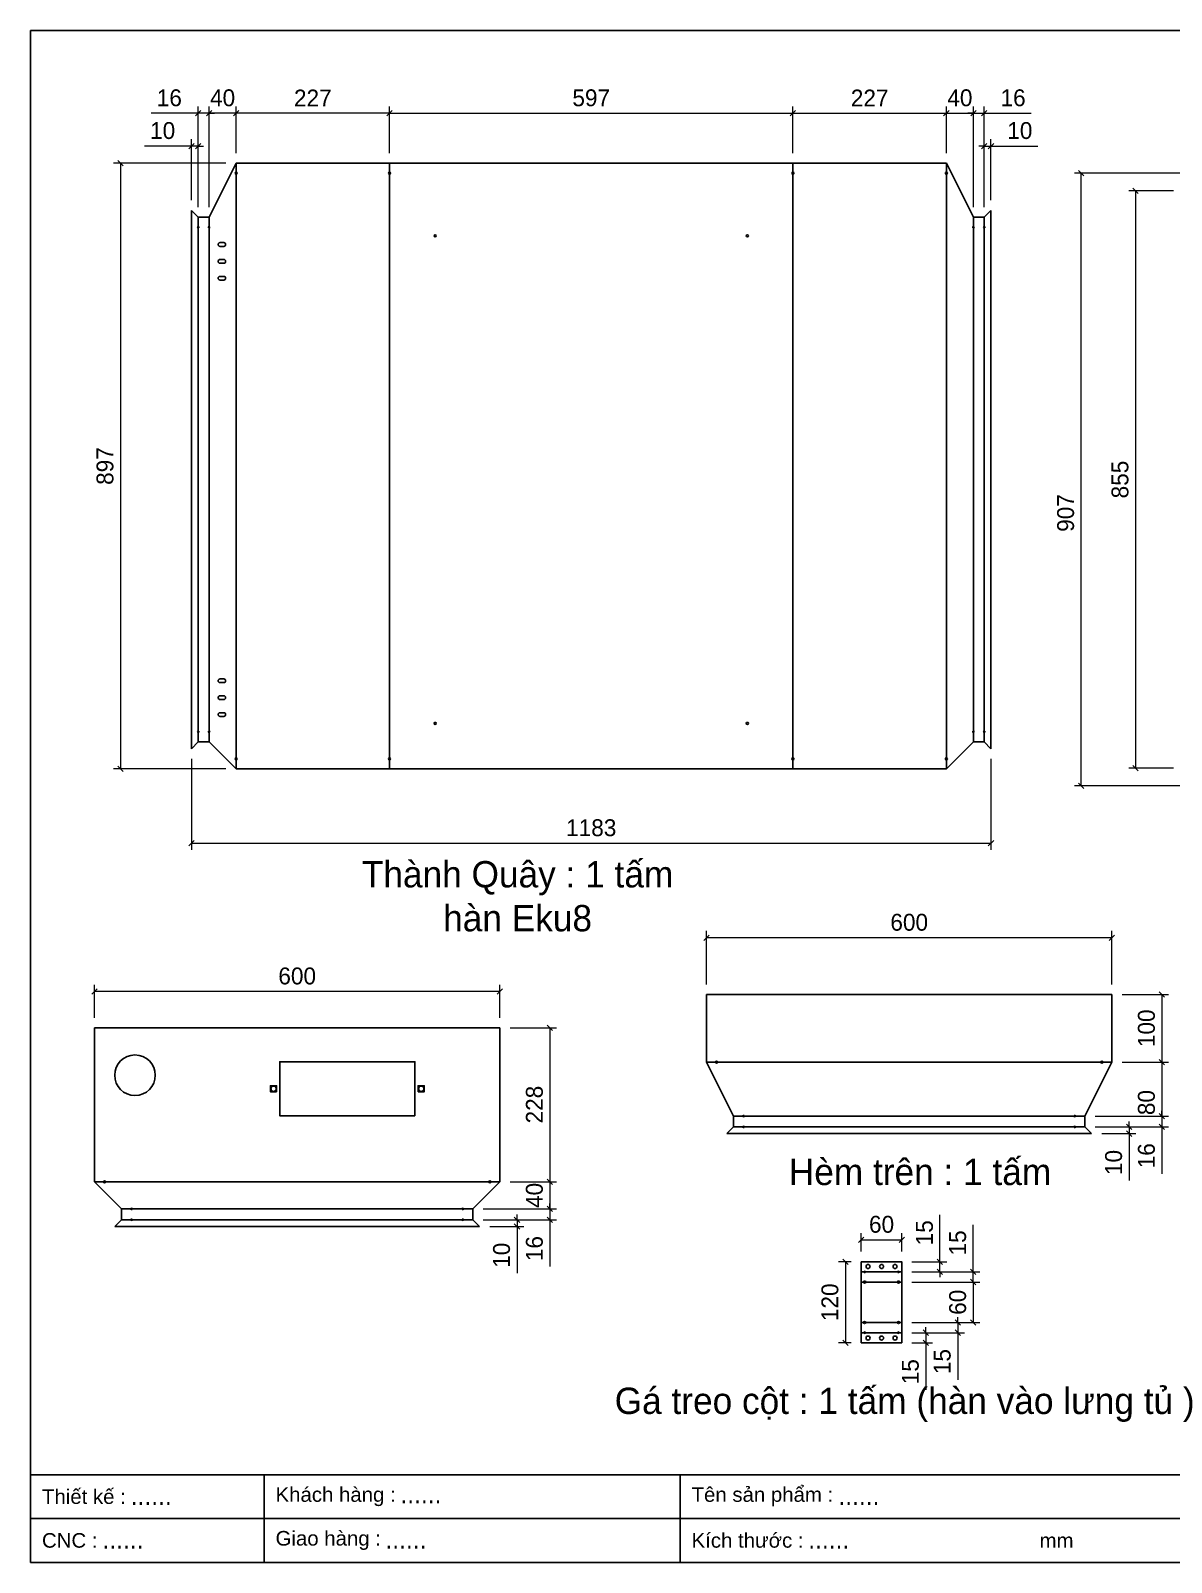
# Model space of a CAD drawing. Header units: millimetres. Extents: x 0 to 3208, y 0 to 2268.
# Drawn here: x 0 to 1688, y 0 to 2268 of the extents above; entities that cross this region are included whole.
import ezdxf
from ezdxf.enums import TextEntityAlignment as Align

# ---------------------------------------------------------------- set-up
doc = ezdxf.new("R2010")
doc.units = ezdxf.units.MM
doc.layers.add('CNC', color=7, linetype='Continuous')
doc.layers.add('DIM', color=253, linetype='Continuous')
doc.styles.add('Arial', font='arial.ttf')
doc.styles.add('Tahoma (Input Text)', font='tahoma.ttf')
doc.dimstyles.new('Dim-25', dxfattribs={"dimtxt": 25, "dimasz": 8, "dimexe": 10, "dimexo": 15, "dimgap": 10, "dimtad": 1, "dimdec": 0, "dimtxsty": 'Standard', "dimblk": 'OBLIQUE', "dimcen": 10, "dimclrd": 5, "dimclre": 5, "dimclrt": 3, "dimazin": 3, "dimtfac": 1, "dimtdec": 0, "dimtmove": 0, "dimatfit": 3, "dimldrblk": 'OBLIQUE', "dimlwd": 9, "dimlwe": 9})

# ---------------------------------------------------------------- blocks, each defined once
blk = doc.blocks.new('khungtenAsean2')
at = {"color": 7}
for p, q in [((2970, -1980), (0, -1980)), ((320, -1980), (320, -2100)), ((890, -1980), (890, -2100)), ((2020, -2040), (0, -2040))]:
    blk.add_line(p, q, dxfattribs=at)
blk.add_lwpolyline([(0, 0), (2970, 0), (2970, -2100), (0, -2100)], close=True, dxfattribs=at)
at = {"color": 2, "char_height": 20, "width": 917.634, "attachment_point": 4, "style": 'Arial'}
for s, insert in [('  Tên sản phẩm :', (890, -2010)), ('  Thiết kế :', (0, -2010)), ('  Khách hàng :', (320, -2010)), ('  Giao hàng :', (320, -2070)), ('  CNC :', (0, -2070)), ('  Kích thước :', (890, -2070)), ('mm', (1382.3, -2070))]:
    blk.add_mtext(s, dxfattribs=dict(at, insert=insert))
at = {"color": 1, "style": 'Tahoma (Input Text)', "flags": 8}
for tag, p in [('#03', (506.6, -2019.3)), ('#01', (137.1, -2021.3)), ('#05', (1106.6, -2021.3)), ('#07', (1834.7, -2021.3)), ('#09', (2146.7, -2021.3)), ('#02', (98.5, -2081.3)), ('#04', (486.1, -2081.3)), ('#06', (1065.3, -2081.3)), ('#08', (1817.4, -2081.3)), ('#10', (2146.7, -2081.3))]:
    blk.add_attdef(tag, p, '', height=25, dxfattribs=at)
blk.add_attdef('#11', text='', height=25, dxfattribs=at).set_placement((2915, -2067.3), align=Align.CENTER)
blk = doc.blocks.new('*D1')
at = {"color": 0, "linetype": 'ByBlock', "lineweight": -2}
for p, q in [((535, 2149.7), (527, 2141.7)), ((1124, 2141.7), (1132, 2149.7))]:
    blk.add_line(p, q, dxfattribs=at)
at = {"layer": 'Defpoints', "color": 0, "transparency": 16777216}
for p in [(1128, 2145.7), (531, 2071.8), (1128, 2071.8)]:
    blk.add_point(p, dxfattribs=at)
at = {"layer": 'DIM', "color": 5, "lineweight": 9, "transparency": 16777216}
for p, q in [((531, 2086.8), (531, 2155.7)), ((1128, 2086.8), (1128, 2155.7)), ((531, 2145.7), (1128, 2145.7))]:
    blk.add_line(p, q, dxfattribs=at)
at = {"layer": 'DIM', "color": 3, "transparency": 16777216, "insert": (829.5, 2168.4), "char_height": 25, "attachment_point": 5}
blk.add_mtext('597', dxfattribs=at)
blk = doc.blocks.new('_Oblique')
at = {"color": 0, "linetype": 'ByBlock', "lineweight": -2}
blk.add_line((-0.5, -0.5), (0.5, 0.5), dxfattribs=at)
blk = doc.blocks.new('*D2')
at = {"color": 0, "linetype": 'ByBlock', "lineweight": -2}
for p, q in [((1132, 2149.7), (1124, 2141.7)), ((1351, 2141.7), (1359, 2149.7))]:
    blk.add_line(p, q, dxfattribs=at)
at = {"layer": 'Defpoints', "color": 0, "transparency": 16777216}
for p in [(1355, 2145.7), (1128, 2071.8), (1355, 2071.8)]:
    blk.add_point(p, dxfattribs=at)
at = {"layer": 'DIM', "color": 5, "lineweight": 9, "transparency": 16777216}
for p, q in [((1128, 2086.8), (1128, 2155.7)), ((1355, 2086.8), (1355, 2155.7)), ((1128, 2145.7), (1355, 2145.7))]:
    blk.add_line(p, q, dxfattribs=at)
at = {"layer": 'DIM', "color": 3, "transparency": 16777216, "insert": (1241.5, 2168.2), "char_height": 25, "attachment_point": 5}
blk.add_mtext('227', dxfattribs=at)
blk = doc.blocks.new('*D3')
at = {"color": 0, "linetype": 'ByBlock', "lineweight": -2}
for p, q in [((1359, 2149.7), (1351, 2141.7)), ((1391, 2141.7), (1399, 2149.7))]:
    blk.add_line(p, q, dxfattribs=at)
at = {"layer": 'Defpoints', "color": 0, "transparency": 16777216}
for p in [(1395, 2145.7), (1355, 2071.8), (1395, 1991.8)]:
    blk.add_point(p, dxfattribs=at)
at = {"layer": 'DIM', "color": 5, "lineweight": 9, "transparency": 16777216}
for p, q in [((1355, 2086.8), (1355, 2155.7)), ((1395, 2006.8), (1395, 2155.7)), ((1355, 2145.7), (1395, 2145.7))]:
    blk.add_line(p, q, dxfattribs=at)
at = {"layer": 'DIM', "color": 3, "transparency": 16777216, "insert": (1375, 2168.4), "char_height": 25, "attachment_point": 5}
blk.add_mtext('40', dxfattribs=at)
blk = doc.blocks.new('*D4')
at = {"color": 0, "linetype": 'ByBlock', "lineweight": -2}
for p, q in [((308, 2149.7), (300, 2141.7)), ((527, 2141.7), (535, 2149.7))]:
    blk.add_line(p, q, dxfattribs=at)
at = {"layer": 'Defpoints', "color": 0, "transparency": 16777216}
for p in [(304, 2145.7), (304, 2071.8), (531, 2071.8)]:
    blk.add_point(p, dxfattribs=at)
at = {"layer": 'DIM', "color": 5, "lineweight": 9, "transparency": 16777216}
for p, q in [((304, 2086.8), (304, 2155.7)), ((531, 2086.8), (531, 2155.7)), ((531, 2145.7), (304, 2145.7))]:
    blk.add_line(p, q, dxfattribs=at)
at = {"layer": 'DIM', "color": 3, "transparency": 16777216, "insert": (417.5, 2168.2), "char_height": 25, "attachment_point": 5}
blk.add_mtext('227', dxfattribs=at)
blk = doc.blocks.new('*D5')
at = {"color": 0, "linetype": 'ByBlock', "lineweight": -2}
for p, q in [((268, 2149.7), (260, 2141.7)), ((300, 2141.7), (308, 2149.7))]:
    blk.add_line(p, q, dxfattribs=at)
at = {"layer": 'Defpoints', "color": 0, "transparency": 16777216}
for p in [(264, 2145.7), (304, 2071.8), (264, 1991.8)]:
    blk.add_point(p, dxfattribs=at)
at = {"layer": 'DIM', "color": 5, "lineweight": 9, "transparency": 16777216}
for p, q in [((264, 2006.8), (264, 2155.7)), ((304, 2086.8), (304, 2155.7)), ((304, 2145.7), (264, 2145.7))]:
    blk.add_line(p, q, dxfattribs=at)
at = {"layer": 'DIM', "color": 3, "transparency": 16777216, "insert": (284, 2168.4), "char_height": 25, "attachment_point": 5}
blk.add_mtext('40', dxfattribs=at)
blk = doc.blocks.new('*D6')
at = {"color": 0, "linetype": 'ByBlock', "lineweight": -2}
for p, q in [((242, 1068.9), (234, 1060.9)), ((1417, 1060.9), (1425, 1068.9))]:
    blk.add_line(p, q, dxfattribs=at)
at = {"layer": 'Defpoints', "color": 0, "transparency": 16777216}
for p in [(238, 1204.8), (1421, 1204.8), (1421, 1064.9)]:
    blk.add_point(p, dxfattribs=at)
at = {"layer": 'DIM', "color": 5, "lineweight": 9, "transparency": 16777216}
for p, q in [((238, 1189.8), (238, 1054.9)), ((1421, 1189.8), (1421, 1054.9)), ((238, 1064.9), (1421, 1064.9))]:
    blk.add_line(p, q, dxfattribs=at)
at = {"layer": 'DIM', "color": 3, "transparency": 16777216, "insert": (829.5, 1087.6), "char_height": 25, "attachment_point": 5}
blk.add_mtext('1183', dxfattribs=at)
blk = doc.blocks.new('*D7')
at = {"color": 0, "linetype": 'ByBlock', "lineweight": -2}
for p, q in [((1391, 2141.7), (1399, 2149.7)), ((1415, 2149.7), (1407, 2141.7))]:
    blk.add_line(p, q, dxfattribs=at)
at = {"layer": 'Defpoints', "color": 0, "transparency": 16777216}
for p in [(1411, 2145.7), (1395, 1991.8), (1411, 1991.8)]:
    blk.add_point(p, dxfattribs=at)
at = {"layer": 'DIM', "color": 5, "lineweight": 9, "transparency": 16777216}
for p, q in [((1395, 2006.8), (1395, 2155.7)), ((1411, 2006.8), (1411, 2155.7)), ((1395, 2145.7), (1387, 2145.7)), ((1395, 2145.7), (1411, 2145.7)), ((1411, 2145.7), (1480.4, 2145.7))]:
    blk.add_line(p, q, dxfattribs=at)
at = {"layer": 'DIM', "color": 3, "transparency": 16777216, "insert": (1453.7, 2168.4), "char_height": 25, "attachment_point": 5}
blk.add_mtext('16', dxfattribs=at)
blk = doc.blocks.new('*D8')
at = {"color": 0, "linetype": 'ByBlock', "lineweight": -2}
for p, q in [((1407, 2093.1), (1415, 2101.1)), ((1425, 2101.1), (1417, 2093.1))]:
    blk.add_line(p, q, dxfattribs=at)
at = {"layer": 'Defpoints', "color": 0, "transparency": 16777216}
for p in [(1421, 2097.1), (1421, 2001.8), (1411, 1991.8)]:
    blk.add_point(p, dxfattribs=at)
at = {"layer": 'DIM', "color": 5, "lineweight": 9, "transparency": 16777216}
for p, q in [((1411, 2097.1), (1403, 2097.1)), ((1411, 2006.8), (1411, 2107.1)), ((1411, 2097.1), (1421, 2097.1)), ((1421, 2016.8), (1421, 2107.1)), ((1421, 2097.1), (1490.3, 2097.1))]:
    blk.add_line(p, q, dxfattribs=at)
at = {"layer": 'DIM', "color": 3, "transparency": 16777216, "insert": (1463.7, 2119.9), "char_height": 25, "attachment_point": 5}
blk.add_mtext('10', dxfattribs=at)
blk = doc.blocks.new('*D9')
at = {"color": 0, "linetype": 'ByBlock', "lineweight": -2}
for p, q in [((244, 2141.7), (252, 2149.7)), ((268, 2149.7), (260, 2141.7))]:
    blk.add_line(p, q, dxfattribs=at)
at = {"layer": 'Defpoints', "color": 0, "transparency": 16777216}
for p in [(248, 2145.7), (248, 1991.8), (264, 1991.8)]:
    blk.add_point(p, dxfattribs=at)
at = {"layer": 'DIM', "color": 5, "lineweight": 9, "transparency": 16777216}
for p, q in [((248, 2006.8), (248, 2155.7)), ((264, 2006.8), (264, 2155.7)), ((248, 2145.7), (178.5, 2145.7)), ((264, 2145.7), (248, 2145.7)), ((264, 2145.7), (272, 2145.7))]:
    blk.add_line(p, q, dxfattribs=at)
at = {"layer": 'DIM', "color": 3, "transparency": 16777216, "insert": (205.2, 2168.4), "char_height": 25, "attachment_point": 5}
blk.add_mtext('16', dxfattribs=at)
blk = doc.blocks.new('*D10')
at = {"color": 0, "linetype": 'ByBlock', "lineweight": -2}
for p, q in [((234, 2093.1), (242, 2101.1)), ((252, 2101.1), (244, 2093.1))]:
    blk.add_line(p, q, dxfattribs=at)
at = {"layer": 'Defpoints', "color": 0, "transparency": 16777216}
for p in [(238, 2097.1), (238, 2001.8), (248, 1991.8)]:
    blk.add_point(p, dxfattribs=at)
at = {"layer": 'DIM', "color": 5, "lineweight": 9, "transparency": 16777216}
for p, q in [((238, 2097.1), (168.6, 2097.1)), ((238, 2016.8), (238, 2107.1)), ((248, 2097.1), (238, 2097.1)), ((248, 2006.8), (248, 2107.1)), ((248, 2097.1), (256, 2097.1))]:
    blk.add_line(p, q, dxfattribs=at)
at = {"layer": 'DIM', "color": 3, "transparency": 16777216, "insert": (195.3, 2119.9), "char_height": 25, "attachment_point": 5}
blk.add_mtext('10', dxfattribs=at)
blk = doc.blocks.new('f3daunguoc')
at = {"layer": 'CNC', "color": 2, "lineweight": -3}
blk.add_circle((0, 0), 1.5, dxfattribs=at)
blk = doc.blocks.new('f2dauxuoi')
at = {"layer": 'CNC', "color": 2, "lineweight": -3}
blk.add_circle((0, 0), 1, dxfattribs=at)
blk = doc.blocks.new('*D11')
at = {"color": 0, "linetype": 'ByBlock', "lineweight": -2}
for p, q in [((136.8, 2067.8), (128.8, 2075.8)), ((128.8, 1178.8), (136.8, 1170.8))]:
    blk.add_line(p, q, dxfattribs=at)
at = {"layer": 'Defpoints', "color": 0, "transparency": 16777216}
for p in [(304, 2071.8), (132.8, 1174.8), (304, 1174.8)]:
    blk.add_point(p, dxfattribs=at)
at = {"layer": 'DIM', "color": 5, "lineweight": 9, "transparency": 16777216}
for p, q in [((289, 2071.8), (122.8, 2071.8)), ((132.8, 2071.8), (132.8, 1174.8)), ((289, 1174.8), (122.8, 1174.8))]:
    blk.add_line(p, q, dxfattribs=at)
at = {"layer": 'DIM', "color": 3, "transparency": 16777216, "insert": (110.1, 1623.3), "char_height": 25, "attachment_point": 5, "rotation": 90}
blk.add_mtext('897', dxfattribs=at)
blk = doc.blocks.new('*D12')
at = {"color": 0, "linetype": 'ByBlock', "lineweight": -2}
for p, q in [((772.3, 787.3), (764.3, 795.3)), ((764.3, 567.3), (772.3, 559.3))]:
    blk.add_line(p, q, dxfattribs=at)
at = {"layer": 'Defpoints', "color": 0, "transparency": 16777216}
for p in [(694.4, 791.3), (694.4, 563.3), (768.3, 563.3)]:
    blk.add_point(p, dxfattribs=at)
at = {"layer": 'DIM', "color": 5, "lineweight": 9, "transparency": 16777216}
for p, q in [((709.4, 791.3), (778.3, 791.3)), ((768.3, 791.3), (768.3, 563.3)), ((709.4, 563.3), (778.3, 563.3))]:
    blk.add_line(p, q, dxfattribs=at)
at = {"layer": 'DIM', "color": 3, "transparency": 16777216, "insert": (745.5, 677.8), "char_height": 25, "attachment_point": 5, "rotation": 90}
blk.add_mtext('228', dxfattribs=at)
blk = doc.blocks.new('*D13')
at = {"color": 0, "linetype": 'ByBlock', "lineweight": -2}
for p, q in [((772.3, 559.3), (764.3, 567.3)), ((764.3, 527.3), (772.3, 519.3))]:
    blk.add_line(p, q, dxfattribs=at)
at = {"layer": 'Defpoints', "color": 0, "transparency": 16777216}
for p in [(694.4, 563.3), (654.4, 523.3), (768.3, 523.3)]:
    blk.add_point(p, dxfattribs=at)
at = {"layer": 'DIM', "color": 5, "lineweight": 9, "transparency": 16777216}
for p, q in [((709.4, 563.3), (778.3, 563.3)), ((768.3, 563.3), (768.3, 523.3)), ((669.4, 523.3), (778.3, 523.3))]:
    blk.add_line(p, q, dxfattribs=at)
at = {"layer": 'DIM', "color": 3, "transparency": 16777216, "insert": (745.5, 543.3), "char_height": 25, "attachment_point": 5, "rotation": 90}
blk.add_mtext('40', dxfattribs=at)
blk = doc.blocks.new('*D14')
at = {"color": 0, "linetype": 'ByBlock', "lineweight": -2}
for p, q in [((764.3, 527.3), (772.3, 519.3)), ((772.3, 503.3), (764.3, 511.3))]:
    blk.add_line(p, q, dxfattribs=at)
at = {"layer": 'Defpoints', "color": 0, "transparency": 16777216}
for p in [(654.4, 523.3), (654.4, 507.3), (768.3, 507.3)]:
    blk.add_point(p, dxfattribs=at)
at = {"layer": 'DIM', "color": 5, "lineweight": 9, "transparency": 16777216}
for p, q in [((669.4, 523.3), (778.3, 523.3)), ((768.3, 523.3), (768.3, 531.3)), ((768.3, 523.3), (768.3, 507.3)), ((669.4, 507.3), (778.3, 507.3)), ((768.3, 507.3), (768.3, 437.9))]:
    blk.add_line(p, q, dxfattribs=at)
at = {"layer": 'DIM', "color": 3, "transparency": 16777216, "insert": (745.5, 464.6), "char_height": 25, "attachment_point": 5, "rotation": 90}
blk.add_mtext('16', dxfattribs=at)
blk = doc.blocks.new('*D15')
at = {"color": 0, "linetype": 'ByBlock', "lineweight": -2}
for p, q in [((715.7, 511.3), (723.7, 503.3)), ((723.7, 493.3), (715.7, 501.3))]:
    blk.add_line(p, q, dxfattribs=at)
at = {"layer": 'Defpoints', "color": 0, "transparency": 16777216}
for p in [(654.4, 507.3), (664.4, 497.3), (719.7, 497.3)]:
    blk.add_point(p, dxfattribs=at)
at = {"layer": 'DIM', "color": 5, "lineweight": 9, "transparency": 16777216}
for p, q in [((669.4, 507.3), (729.7, 507.3)), ((719.7, 507.3), (719.7, 515.3)), ((719.7, 507.3), (719.7, 497.3)), ((679.4, 497.3), (729.7, 497.3)), ((719.7, 497.3), (719.7, 428))]:
    blk.add_line(p, q, dxfattribs=at)
at = {"layer": 'DIM', "color": 3, "transparency": 16777216, "insert": (696.9, 454.7), "char_height": 25, "attachment_point": 5, "rotation": 90}
blk.add_mtext('10', dxfattribs=at)
blk = doc.blocks.new('*D16')
at = {"color": 0, "linetype": 'ByBlock', "lineweight": -2}
for p, q in [((98.4, 849.3), (90.4, 841.3)), ((690.4, 841.3), (698.4, 849.3))]:
    blk.add_line(p, q, dxfattribs=at)
at = {"layer": 'Defpoints', "color": 0, "ltscale": 3, "transparency": 16777216}
for p in [(94.4, 845.3), (94.4, 791.3), (694.4, 791.3)]:
    blk.add_point(p, dxfattribs=at)
at = {"layer": 'DIM', "color": 5, "lineweight": 9, "ltscale": 3, "transparency": 16777216}
for p, q in [((94.4, 806.3), (94.4, 855.3)), ((694.4, 845.3), (94.4, 845.3)), ((694.4, 806.3), (694.4, 855.3))]:
    blk.add_line(p, q, dxfattribs=at)
at = {"layer": 'DIM', "color": 3, "ltscale": 3, "transparency": 16777216, "insert": (394.4, 868.1), "char_height": 25, "attachment_point": 5}
blk.add_mtext('600', dxfattribs=at)
blk = doc.blocks.new('*D17')
at = {"color": 0, "linetype": 'ByBlock', "lineweight": -2}
for p, q in [((1677.9, 836.8), (1669.9, 844.8)), ((1669.9, 744.8), (1677.9, 736.8))]:
    blk.add_line(p, q, dxfattribs=at)
at = {"layer": 'Defpoints', "color": 0, "transparency": 16777216}
for p in [(1600, 840.8), (1600, 740.8), (1673.9, 740.8)]:
    blk.add_point(p, dxfattribs=at)
at = {"layer": 'DIM', "color": 5, "lineweight": 9, "transparency": 16777216}
for p, q in [((1615, 840.8), (1683.9, 840.8)), ((1673.9, 840.8), (1673.9, 740.8)), ((1615, 740.8), (1683.9, 740.8))]:
    blk.add_line(p, q, dxfattribs=at)
at = {"layer": 'DIM', "color": 3, "transparency": 16777216, "insert": (1651.1, 790.8), "char_height": 25, "attachment_point": 5, "rotation": 90}
blk.add_mtext('100', dxfattribs=at)
blk = doc.blocks.new('*D18')
at = {"color": 0, "linetype": 'ByBlock', "lineweight": -2}
for p, q in [((1677.9, 736.8), (1669.9, 744.8)), ((1669.9, 664.8), (1677.9, 656.8))]:
    blk.add_line(p, q, dxfattribs=at)
at = {"layer": 'Defpoints', "color": 0, "transparency": 16777216}
for p in [(1600, 740.8), (1560, 660.8), (1673.9, 660.8)]:
    blk.add_point(p, dxfattribs=at)
at = {"layer": 'DIM', "color": 5, "lineweight": 9, "transparency": 16777216}
for p, q in [((1615, 740.8), (1683.9, 740.8)), ((1673.9, 740.8), (1673.9, 660.8)), ((1575, 660.8), (1683.9, 660.8))]:
    blk.add_line(p, q, dxfattribs=at)
at = {"layer": 'DIM', "color": 3, "transparency": 16777216, "insert": (1651.1, 680.8), "char_height": 25, "attachment_point": 5, "rotation": 90}
blk.add_mtext('80', dxfattribs=at)
blk = doc.blocks.new('*D19')
at = {"color": 0, "linetype": 'ByBlock', "lineweight": -2}
for p, q in [((1669.9, 664.8), (1677.9, 656.8)), ((1677.9, 640.8), (1669.9, 648.8))]:
    blk.add_line(p, q, dxfattribs=at)
at = {"layer": 'Defpoints', "color": 0, "transparency": 16777216}
for p in [(1560, 660.8), (1560, 644.8), (1673.9, 644.8)]:
    blk.add_point(p, dxfattribs=at)
at = {"layer": 'DIM', "color": 5, "lineweight": 9, "transparency": 16777216}
for p, q in [((1575, 660.8), (1683.9, 660.8)), ((1673.9, 660.8), (1673.9, 668.8)), ((1673.9, 660.8), (1673.9, 644.8)), ((1575, 644.8), (1683.9, 644.8)), ((1673.9, 644.8), (1673.9, 575.4))]:
    blk.add_line(p, q, dxfattribs=at)
at = {"layer": 'DIM', "color": 3, "transparency": 16777216, "insert": (1651.1, 602.1), "char_height": 25, "attachment_point": 5, "rotation": 90}
blk.add_mtext('16', dxfattribs=at)
blk = doc.blocks.new('*D20')
at = {"color": 0, "linetype": 'ByBlock', "lineweight": -2}
for p, q in [((1621.3, 648.8), (1629.3, 640.8)), ((1629.3, 630.8), (1621.3, 638.8))]:
    blk.add_line(p, q, dxfattribs=at)
at = {"layer": 'Defpoints', "color": 0, "transparency": 16777216}
for p in [(1560, 644.8), (1570, 634.8), (1625.3, 634.8)]:
    blk.add_point(p, dxfattribs=at)
at = {"layer": 'DIM', "color": 5, "lineweight": 9, "transparency": 16777216}
for p, q in [((1575, 644.8), (1635.3, 644.8)), ((1625.3, 644.8), (1625.3, 652.8)), ((1625.3, 644.8), (1625.3, 634.8)), ((1585, 634.8), (1635.3, 634.8)), ((1625.3, 634.8), (1625.3, 565.4))]:
    blk.add_line(p, q, dxfattribs=at)
at = {"layer": 'DIM', "color": 3, "transparency": 16777216, "insert": (1602.6, 592.1), "char_height": 25, "attachment_point": 5, "rotation": 90}
blk.add_mtext('10', dxfattribs=at)
blk = doc.blocks.new('*D21')
at = {"color": 0, "linetype": 'ByBlock', "lineweight": -2}
for p, q in [((1004, 928.9), (996, 920.9)), ((1596, 920.9), (1604, 928.9))]:
    blk.add_line(p, q, dxfattribs=at)
at = {"layer": 'Defpoints', "color": 0, "ltscale": 3, "transparency": 16777216}
for p in [(1000, 924.9), (1000, 840.8), (1600, 840.8)]:
    blk.add_point(p, dxfattribs=at)
at = {"layer": 'DIM', "color": 5, "lineweight": 9, "ltscale": 3, "transparency": 16777216}
for p, q in [((1000, 855.8), (1000, 934.9)), ((1600, 855.8), (1600, 934.9)), ((1600, 924.9), (1000, 924.9))]:
    blk.add_line(p, q, dxfattribs=at)
at = {"layer": 'DIM', "color": 3, "ltscale": 3, "transparency": 16777216, "insert": (1300, 947.6), "char_height": 25, "attachment_point": 5}
blk.add_mtext('600', dxfattribs=at)
blk = doc.blocks.new('*D25')
at = {"color": 0, "linetype": 'ByBlock', "lineweight": -2}
for p, q in [((1638.8, 2026.8), (1630.8, 2034.8)), ((1630.8, 1179.8), (1638.8, 1171.8))]:
    blk.add_line(p, q, dxfattribs=at)
at = {"layer": 'Defpoints', "color": 0, "transparency": 16777216}
for p in [(1705.9, 2030.8), (1634.8, 1175.8), (1705.9, 1175.8)]:
    blk.add_point(p, dxfattribs=at)
at = {"layer": 'DIM', "color": 5, "lineweight": 9, "transparency": 16777216}
for p, q in [((1690.9, 2030.8), (1624.8, 2030.8)), ((1634.8, 2030.8), (1634.8, 1175.8)), ((1690.9, 1175.8), (1624.8, 1175.8))]:
    blk.add_line(p, q, dxfattribs=at)
at = {"layer": 'DIM', "color": 3, "transparency": 16777216, "insert": (1612, 1603.3), "char_height": 25, "attachment_point": 5, "rotation": 90}
blk.add_mtext('855', dxfattribs=at)
blk = doc.blocks.new('*D26')
at = {"color": 0, "linetype": 'ByBlock', "lineweight": -2}
for p, q in [((1558.4, 2052.8), (1550.4, 2060.8)), ((1550.4, 1153.8), (1558.4, 1145.8))]:
    blk.add_line(p, q, dxfattribs=at)
at = {"layer": 'Defpoints', "color": 0, "transparency": 16777216}
for p in [(1554.4, 2056.8), (1731.9, 2056.8), (1731.9, 1149.8)]:
    blk.add_point(p, dxfattribs=at)
at = {"layer": 'DIM', "color": 5, "lineweight": 9, "transparency": 16777216}
for p, q in [((1716.9, 2056.8), (1544.4, 2056.8)), ((1554.4, 1149.8), (1554.4, 2056.8)), ((1716.9, 1149.8), (1544.4, 1149.8))]:
    blk.add_line(p, q, dxfattribs=at)
at = {"layer": 'DIM', "color": 3, "transparency": 16777216, "insert": (1531.6, 1553.8), "char_height": 25, "attachment_point": 5, "rotation": 90}
blk.add_mtext('907', dxfattribs=at)
blk = doc.blocks.new('*D47')
at = {"color": 0, "linetype": 'ByBlock', "lineweight": -2}
for p, q in [((1341.5, 449.1), (1349.5, 441.1)), ((1349.5, 426.1), (1341.5, 434.1))]:
    blk.add_line(p, q, dxfattribs=at)
at = {"layer": 'Defpoints', "color": 0, "ltscale": 3, "transparency": 16777216}
for p in [(1289.1, 445.1), (1345.5, 445.1), (1289.1, 430.1)]:
    blk.add_point(p, dxfattribs=at)
at = {"layer": 'DIM', "color": 5, "lineweight": 9, "ltscale": 3, "transparency": 16777216}
for p, q in [((1345.5, 445.1), (1345.5, 514.8)), ((1304.1, 445.1), (1355.5, 445.1)), ((1345.5, 430.1), (1345.5, 445.1)), ((1304.1, 430.1), (1355.5, 430.1)), ((1345.5, 430.1), (1345.5, 422.1))]:
    blk.add_line(p, q, dxfattribs=at)
at = {"layer": 'DIM', "color": 3, "ltscale": 3, "transparency": 16777216, "insert": (1322.7, 488), "char_height": 25, "attachment_point": 5, "rotation": 90}
blk.add_mtext('15', dxfattribs=at)
blk = doc.blocks.new('*D48')
at = {"color": 0, "linetype": 'ByBlock', "lineweight": -2}
for p, q in [((1390.6, 434.1), (1398.6, 426.1)), ((1398.6, 411.1), (1390.6, 419.1))]:
    blk.add_line(p, q, dxfattribs=at)
at = {"layer": 'Defpoints', "color": 0, "ltscale": 3, "transparency": 16777216}
for p in [(1289.1, 430.1), (1289.1, 415.1), (1394.6, 430.1)]:
    blk.add_point(p, dxfattribs=at)
at = {"layer": 'DIM', "color": 5, "lineweight": 9, "ltscale": 3, "transparency": 16777216}
for p, q in [((1394.6, 430.1), (1394.6, 499.8)), ((1304.1, 430.1), (1404.6, 430.1)), ((1304.1, 415.1), (1404.6, 415.1)), ((1394.6, 415.1), (1394.6, 430.1)), ((1394.6, 415.1), (1394.6, 407.1))]:
    blk.add_line(p, q, dxfattribs=at)
at = {"layer": 'DIM', "color": 3, "ltscale": 3, "transparency": 16777216, "insert": (1371.8, 473), "char_height": 25, "attachment_point": 5, "rotation": 90}
blk.add_mtext('15', dxfattribs=at)
blk = doc.blocks.new('*D49')
at = {"color": 0, "linetype": 'ByBlock', "lineweight": -2}
for p, q in [((1398.6, 411.1), (1390.6, 419.1)), ((1390.6, 359.1), (1398.6, 351.1))]:
    blk.add_line(p, q, dxfattribs=at)
at = {"layer": 'Defpoints', "color": 0, "ltscale": 3, "transparency": 16777216}
for p in [(1289.1, 415.1), (1289.1, 355.1), (1394.6, 355.1)]:
    blk.add_point(p, dxfattribs=at)
at = {"layer": 'DIM', "color": 5, "lineweight": 9, "ltscale": 3, "transparency": 16777216}
for p, q in [((1304.1, 415.1), (1404.6, 415.1)), ((1394.6, 415.1), (1394.6, 355.1)), ((1304.1, 355.1), (1404.6, 355.1))]:
    blk.add_line(p, q, dxfattribs=at)
at = {"layer": 'DIM', "color": 3, "ltscale": 3, "transparency": 16777216, "insert": (1371.8, 385.1), "char_height": 25, "attachment_point": 5, "rotation": 90}
blk.add_mtext('60', dxfattribs=at)
blk = doc.blocks.new('*D50')
at = {"color": 0, "linetype": 'ByBlock', "lineweight": -2}
for p, q in [((1367.8, 359.1), (1375.8, 351.1)), ((1375.8, 336.1), (1367.8, 344.1))]:
    blk.add_line(p, q, dxfattribs=at)
at = {"layer": 'Defpoints', "color": 0, "ltscale": 3, "transparency": 16777216}
for p in [(1289.1, 355.1), (1289.1, 340.1), (1371.8, 340.1)]:
    blk.add_point(p, dxfattribs=at)
at = {"layer": 'DIM', "color": 5, "lineweight": 9, "ltscale": 3, "transparency": 16777216}
for p, q in [((1371.8, 355.1), (1371.8, 363.1)), ((1304.1, 355.1), (1381.8, 355.1)), ((1371.8, 355.1), (1371.8, 340.1)), ((1304.1, 340.1), (1381.8, 340.1)), ((1371.8, 340.1), (1371.8, 270.5))]:
    blk.add_line(p, q, dxfattribs=at)
at = {"layer": 'DIM', "color": 3, "ltscale": 3, "transparency": 16777216, "insert": (1349, 297.3), "char_height": 25, "attachment_point": 5, "rotation": 90}
blk.add_mtext('15', dxfattribs=at)
blk = doc.blocks.new('*D51')
at = {"color": 0, "linetype": 'ByBlock', "lineweight": -2}
for p, q in [((1320.6, 344.1), (1328.6, 336.1)), ((1328.6, 321.1), (1320.6, 329.1))]:
    blk.add_line(p, q, dxfattribs=at)
at = {"layer": 'Defpoints', "color": 0, "ltscale": 3, "transparency": 16777216}
for p in [(1289.1, 340.1), (1289.1, 325.1), (1324.6, 325.1)]:
    blk.add_point(p, dxfattribs=at)
at = {"layer": 'DIM', "color": 5, "lineweight": 9, "ltscale": 3, "transparency": 16777216}
for p, q in [((1324.6, 340.1), (1324.6, 348.1)), ((1304.1, 340.1), (1334.6, 340.1)), ((1304.1, 325.1), (1334.6, 325.1)), ((1324.6, 340.1), (1324.6, 325.1)), ((1324.6, 325.1), (1324.6, 255.5))]:
    blk.add_line(p, q, dxfattribs=at)
at = {"layer": 'DIM', "color": 3, "ltscale": 3, "transparency": 16777216, "insert": (1301.8, 282.3), "char_height": 25, "attachment_point": 5, "rotation": 90}
blk.add_mtext('15', dxfattribs=at)
blk = doc.blocks.new('*D52')
at = {"color": 0, "linetype": 'ByBlock', "lineweight": -2}
for p, q in [((1233.1, 481.6), (1225.1, 473.6)), ((1285.1, 473.6), (1293.1, 481.6))]:
    blk.add_line(p, q, dxfattribs=at)
at = {"layer": 'Defpoints', "color": 0, "ltscale": 3, "transparency": 16777216}
for p in [(1289.1, 477.6), (1229.1, 445.1), (1289.1, 445.1)]:
    blk.add_point(p, dxfattribs=at)
at = {"layer": 'DIM', "color": 5, "lineweight": 9, "ltscale": 3, "transparency": 16777216}
for p, q in [((1229.1, 460.1), (1229.1, 487.6)), ((1229.1, 477.6), (1289.1, 477.6)), ((1289.1, 460.1), (1289.1, 487.6))]:
    blk.add_line(p, q, dxfattribs=at)
at = {"layer": 'DIM', "color": 3, "ltscale": 3, "transparency": 16777216, "insert": (1259.1, 500.4), "char_height": 25, "attachment_point": 5}
blk.add_mtext('60', dxfattribs=at)
blk = doc.blocks.new('*D53')
at = {"color": 0, "linetype": 'ByBlock', "lineweight": -2}
for p, q in [((1209.6, 441.1), (1201.6, 449.1)), ((1201.6, 329.1), (1209.6, 321.1))]:
    blk.add_line(p, q, dxfattribs=at)
at = {"layer": 'Defpoints', "color": 0, "ltscale": 3, "transparency": 16777216}
for p in [(1229.1, 445.1), (1205.6, 325.1), (1229.1, 325.1)]:
    blk.add_point(p, dxfattribs=at)
at = {"layer": 'DIM', "color": 5, "lineweight": 9, "ltscale": 3, "transparency": 16777216}
for p, q in [((1214.1, 445.1), (1195.6, 445.1)), ((1205.6, 445.1), (1205.6, 325.1)), ((1214.1, 325.1), (1195.6, 325.1))]:
    blk.add_line(p, q, dxfattribs=at)
at = {"layer": 'DIM', "color": 3, "ltscale": 3, "transparency": 16777216, "insert": (1182.8, 385.1), "char_height": 25, "attachment_point": 5, "rotation": 90}
blk.add_mtext('120', dxfattribs=at)

msp = doc.modelspace()

# ---------------------------------------------------------------- linework, layer by layer
at = {"color": 7}
for p, q in [((264, 1991.8), (304, 2071.8)), ((304, 2071.8), (304, 1174.8)), ((531, 2071.8), (531, 1174.8)), ((1128, 2071.8), (1128, 1174.8)), ((1355, 2071.8), (1355, 1174.8)), ((1355, 2071.8), (1395, 1991.8)), ((238, 1204.8), (238, 2001.8)), ((238, 2001.8), (248, 1991.8)), ((1421, 2001.8), (1411, 1991.8)), ((1421, 2001.8), (1421, 1204.8)), ((248, 1214.8), (248, 1991.8)), ((248, 1991.8), (264, 1991.8)), ((264, 1991.8), (264, 1214.8)), ((1395, 1991.8), (1411, 1991.8)), ((1395, 1991.8), (1395, 1214.8)), ((1411, 1991.8), (1411, 1214.8)), ((248, 1214.8), (238, 1204.8)), ((264, 1214.8), (248, 1214.8)), ((264, 1214.8), (304, 1174.8)), ((1355, 1174.8), (1395, 1214.8)), ((1411, 1214.8), (1395, 1214.8)), ((1411, 1214.8), (1421, 1204.8)), ((1600, 840.8), (1000, 840.8)), ((694.4, 791.3), (94.4, 791.3)), ((1600, 740.8), (1000, 740.8)), ((1000, 740.8), (1040, 660.8)), ((1600, 740.8), (1560, 660.8)), ((1560, 660.8), (1040, 660.8)), ((1040, 660.8), (1040, 644.8)), ((1560, 660.8), (1560, 644.8)), ((1030, 634.8), (1040, 644.8)), ((1560, 644.8), (1040, 644.8)), ((1570, 634.8), (1560, 644.8)), ((1570, 634.8), (1030, 634.8)), ((694.4, 563.3), (94.4, 563.3)), ((94.4, 563.3), (134.4, 523.3)), ((694.4, 563.3), (654.4, 523.3)), ((134.4, 507.3), (134.4, 523.3)), ((654.4, 523.3), (134.4, 523.3)), ((654.4, 523.3), (654.4, 507.3)), ((654.4, 507.3), (654.4, 523.3)), ((134.4, 507.3), (124.4, 497.3)), ((654.4, 507.3), (134.4, 507.3)), ((664.4, 497.3), (654.4, 507.3)), ((654.4, 507.3), (664.4, 497.3)), ((664.4, 497.3), (124.4, 497.3))]:
    msp.add_line(p, q, dxfattribs=at)
at = {"ltscale": 3}
for p, q in [((1000, 840.8), (1000, 740.8)), ((1600, 840.8), (1600, 740.8)), ((94.4, 791.3), (94.4, 563.3)), ((694.4, 791.3), (694.4, 563.3)), ((1229.1, 445.1), (1289.1, 445.1)), ((1229.1, 430.1), (1289.1, 430.1)), ((1229.1, 415.1), (1289.1, 415.1)), ((1229.1, 355.1), (1289.1, 355.1)), ((1229.1, 340.1), (1289.1, 340.1)), ((1229.1, 325.1), (1289.1, 325.1))]:
    msp.add_line(p, q, dxfattribs=at)
at = {"color": 7}
for points in [[(304, 2071.8), (1355, 2071.8)], [(1355, 1174.8), (304, 1174.8)]]:
    msp.add_lwpolyline(points, dxfattribs=at)
at = {"color": 2}
for points in [[(280.2, 1954.1, 1), (280.2, 1948.6), (285.7, 1948.6, 1), (285.7, 1954.1)], [(280.2, 1929.1, 1), (280.2, 1923.6), (285.7, 1923.6, 1), (285.7, 1929.1)], [(280.2, 1904.1, 1), (280.2, 1898.6), (285.7, 1898.6, 1), (285.7, 1904.1)], [(280.2, 1302.6, -1), (280.2, 1308.1), (285.7, 1308.1, -1), (285.7, 1302.6)], [(280.2, 1277.6, -1), (280.2, 1283.1), (285.7, 1283.1, -1), (285.7, 1277.6)], [(280.2, 1252.6, -1), (280.2, 1258.1), (285.7, 1258.1, -1), (285.7, 1252.6)]]:
    msp.add_lwpolyline(points, format="xyb", close=True, dxfattribs=at)
at = {"color": 2, "ltscale": 3}
msp.add_lwpolyline([(568.7, 661.3), (368.7, 661.3), (368.7, 741.3), (568.7, 741.3)], close=True, dxfattribs=at)
at = {"color": 2}
for points in [[(363.9, 696.8), (354.9, 696.8), (354.9, 705.8), (363.9, 705.8)], [(573.4, 696.8), (582.4, 696.8), (582.4, 705.8), (573.4, 705.8)]]:
    msp.add_lwpolyline(points, close=True, dxfattribs=at)
at = {"ltscale": 3}
msp.add_lwpolyline([(1229.1, 445.1), (1289.1, 445.1), (1289.1, 325.1), (1229.1, 325.1)], close=True, dxfattribs=at)
at = {"color": 2}
for centre, radius in [((598.5, 1964.3), 1.5), ((1060.5, 1964.3), 1.5), ((598.5, 1242.3), 1.5), ((1060.5, 1242.3), 1.5), ((1239.1, 438.1), 3), ((1259.1, 438.1), 3), ((1279.1, 438.1), 3), ((1239.1, 332.1), 3), ((1259.1, 332.1), 3), ((1279.1, 332.1), 3)]:
    msp.add_circle(centre, radius, dxfattribs=at)
at = {"color": 2, "ltscale": 3}
msp.add_circle((154.4, 721.3), 30, dxfattribs=at)
at = {"color": 7}
for centre in [(359.4, 701.3), (577.9, 701.3)]:
    msp.add_circle(centre, 4, dxfattribs=at)

# ---------------------------------------------------------------- block references
ref = msp.add_blockref('khungtenAsean2', (0, 2268), dxfattribs=dict(at, xscale=1.079999999987194, yscale=1.079999999987194, zscale=1.079999999987194))
ref.add_attrib('#06', '......', (1150.6, 20.2), dxfattribs={"color": 1, "height": 27, "style": 'Tahoma (Input Text)'})
ref.add_attrib('#05', '......', (1195.2, 85), dxfattribs={"color": 1, "height": 27, "style": 'Tahoma (Input Text)'})
ref.add_attrib('#04', '......', (525, 20.2), dxfattribs={"color": 1, "height": 27, "style": 'Tahoma (Input Text)'})
ref.add_attrib('#03', '......', (547.1, 87.2), dxfattribs={"color": 1, "height": 27, "style": 'Tahoma (Input Text)'})
ref.add_attrib('#02', '......', (106.3, 20.2), dxfattribs={"color": 1, "height": 27, "style": 'Tahoma (Input Text)'})
ref.add_attrib('#01', '......', (148, 85), dxfattribs={"color": 1, "height": 27, "style": 'Tahoma (Input Text)'})
at = {"lineweight": -3, "xscale": -1}
for name, p, rotation in [('f3daunguoc', (304, 2056.8), 180), ('f3daunguoc', (531, 2056.8), 180), ('f3daunguoc', (1128, 2056.8), 180), ('f3daunguoc', (1355, 2056.8), 180), ('f2dauxuoi', (248, 1229.8), 180), ('f2dauxuoi', (264, 1229.8), 180), ('f3daunguoc', (1585, 740.8), 90), ('f2dauxuoi', (1545, 660.8), 270), ('f2dauxuoi', (1545, 644.8), 270), ('f3daunguoc', (679.4, 563.3), 90), ('f2dauxuoi', (639.4, 523.3), 270), ('f2dauxuoi', (639.4, 523.3), 270), ('f2dauxuoi', (639.4, 507.3), 270), ('f2dauxuoi', (639.4, 507.3), 270), ('f3daunguoc', (1284.1, 415.1), 90), ('f3daunguoc', (1234.1, 355.1), 270), ('f2dauxuoi', (1284.1, 340.1), 180)]:
    msp.add_blockref(name, p, dxfattribs=dict(at, rotation=rotation))
at = {"lineweight": -3}
for name, p in [('f2dauxuoi', (248, 1976.8)), ('f2dauxuoi', (264, 1976.8)), ('f3daunguoc', (304, 1189.8)), ('f3daunguoc', (531, 1189.8)), ('f3daunguoc', (1128, 1189.8)), ('f3daunguoc', (1355, 1189.8)), ('f2dauxuoi', (1284.1, 430.1))]:
    msp.add_blockref(name, p, dxfattribs=at)
at = {"lineweight": -3, "xscale": -1}
for p in [(1395, 1976.8), (1411, 1976.8), (1234.1, 430.1)]:
    msp.add_blockref('f2dauxuoi', p, dxfattribs=at)
at = {"lineweight": -3}
for name, p, rotation in [('f2dauxuoi', (1395, 1229.8), 180), ('f2dauxuoi', (1411, 1229.8), 180), ('f3daunguoc', (1015, 740.8), 270), ('f3daunguoc', (1015, 740.8), 270), ('f2dauxuoi', (1055, 660.8), 90), ('f2dauxuoi', (1055, 644.8), 90), ('f3daunguoc', (109.4, 563.3), 270), ('f2dauxuoi', (149.4, 523.3), 90), ('f2dauxuoi', (149.4, 507.3), 90), ('f3daunguoc', (1234.1, 415.1), 270), ('f2dauxuoi', (1234.1, 340.1), 180), ('f3daunguoc', (1284.1, 355.1), 90)]:
    msp.add_blockref(name, p, dxfattribs=dict(at, rotation=rotation))

# ---------------------------------------------------------------- texts
at = {"color": 2, "char_height": 39, "attachment_point": 5}
for s, insert, width in [('Thành Quây : 1 tấm \\Phàn Eku8', (720.5, 986.1), 874), ('Hèm trên : 1 tấm', (1316, 577.9), 874), ('Gá treo cột : 1 tấm (hàn vào lưng tủ )', (1293.3, 233.3), 931.561)]:
    msp.add_mtext(s, dxfattribs=dict(at, insert=insert, width=width))

# ---------------------------------------------------------------- dimensions: what is measured, and where the dimension line sits
at = {"layer": 'DIM', "color": 7}
for base, p1, p2, angle, picture, middle in [((248, 2145.7), (264, 1991.8), (248, 1991.8), 180, '*D9', (205.2, 2168.4)), ((238, 2097.1), (248, 1991.8), (238, 2001.8), 180, '*D10', (195.3, 2119.9)), ((1673.9, 644.8), (1560, 660.8), (1560, 644.8), 270, '*D19', (1651.1, 602.1)), ((1625.3, 634.8), (1560, 644.8), (1570, 634.8), 270, '*D20', (1602.6, 592.1)), ((768.3, 507.3), (654.4, 523.3), (654.4, 507.3), 270, '*D14', (745.5, 464.6)), ((719.7, 497.3), (654.4, 507.3), (664.4, 497.3), 270, '*D15', (696.9, 454.7))]:
    dim = msp.add_linear_dim(base=base, p1=p1, p2=p2, angle=angle, dimstyle='Dim-25', dxfattribs=at)
    dim.commit()
    dim.dimension.update_dxf_attribs({"geometry": picture, "text_midpoint": middle})
for base, p1, p2, angle, picture, middle in [((264, 2145.7), (304, 2071.8), (264, 1991.8), 180, '*D5', (284, 2145.7)), ((304, 2145.7), (531, 2071.8), (304, 2071.8), 180, '*D4', (417.5, 2145.7)), ((1673.9, 740.8), (1600, 840.8), (1600, 740.8), 270, '*D17', (1673.9, 790.8)), ((768.3, 563.3), (694.4, 791.3), (694.4, 563.3), 270, '*D12', (768.3, 677.8)), ((1673.9, 660.8), (1600, 740.8), (1560, 660.8), 270, '*D18', (1673.9, 680.8)), ((768.3, 523.3), (694.4, 563.3), (654.4, 523.3), 270, '*D13', (768.3, 543.3))]:
    dim = msp.add_linear_dim(base=base, p1=p1, p2=p2, angle=angle, dimstyle='Dim-25', dxfattribs=at)
    dim.commit()
    dim.dimension.update_dxf_attribs({"geometry": picture, "text_midpoint": middle, "dimtype": 160})
for base, p1, p2, picture, middle in [((1128, 2145.7), (531, 2071.8), (1128, 2071.8), '*D1', (829.5, 2168.4)), ((1411, 2145.7), (1395, 1991.8), (1411, 1991.8), '*D7', (1453.7, 2168.4)), ((1421, 2097.1), (1411, 1991.8), (1421, 2001.8), '*D8', (1463.7, 2119.9)), ((1421, 1064.9), (238, 1204.8), (1421, 1204.8), '*D6', (829.5, 1087.6))]:
    dim = msp.add_linear_dim(base=base, p1=p1, p2=p2, dimstyle='Dim-25', dxfattribs=at)
    dim.commit()
    dim.dimension.update_dxf_attribs({"geometry": picture, "text_midpoint": middle})
for base, p1, p2, picture, middle in [((1355, 2145.7), (1128, 2071.8), (1355, 2071.8), '*D2', (1241.5, 2145.7)), ((1395, 2145.7), (1355, 2071.8), (1395, 1991.8), '*D3', (1375, 2145.7))]:
    dim = msp.add_linear_dim(base=base, p1=p1, p2=p2, dimstyle='Dim-25', dxfattribs=at)
    dim.commit()
    dim.dimension.update_dxf_attribs({"geometry": picture, "text_midpoint": middle, "dimtype": 160})
at = {"layer": 'DIM', "color": 2}
for base, p1, p2, picture, middle in [((132.8, 1174.8), (304, 2071.8), (304, 1174.8), '*D11', (110.1, 1623.3)), ((1634.8, 1175.8), (1705.9, 2030.8), (1705.9, 1175.8), '*D25', (1612, 1603.3))]:
    dim = msp.add_linear_dim(base=base, p1=p1, p2=p2, angle=90, dimstyle='Dim-25', dxfattribs=at)
    dim.commit()
    dim.dimension.update_dxf_attribs({"geometry": picture, "text_midpoint": middle})
dim = msp.add_linear_dim(base=(1554.4, 2056.8), p1=(1731.9, 1149.8), p2=(1731.9, 2056.8), angle=90, dimstyle='Dim-25', dxfattribs=at)
dim.commit()
dim.dimension.update_dxf_attribs({"geometry": '*D26', "text_midpoint": (1554.4, 1553.8), "dimtype": 160})
at = {"layer": 'DIM', "ltscale": 3}
for base, p1, p2, picture, middle in [((1000, 924.9), (1600, 840.8), (1000, 840.8), '*D21', (1300, 947.6)), ((1289.1, 477.6), (1229.1, 445.1), (1289.1, 445.1), '*D52', (1259.1, 500.4))]:
    dim = msp.add_linear_dim(base=base, p1=p1, p2=p2, dimstyle='Dim-25', dxfattribs=at)
    dim.commit()
    dim.dimension.update_dxf_attribs({"geometry": picture, "text_midpoint": middle})
dim = msp.add_linear_dim(base=(94.4, 845.3), p1=(694.4, 791.3), p2=(94.4, 791.3), dimstyle='Dim-25', dxfattribs=at)
dim.commit()
dim.dimension.update_dxf_attribs({"geometry": '*D16', "text_midpoint": (394.4, 845.3), "dimtype": 160})
for base, p1, p2, picture, middle in [((1345.5, 445.1), (1289.1, 430.1), (1289.1, 445.1), '*D47', (1322.7, 488)), ((1394.6, 430.1), (1289.1, 415.1), (1289.1, 430.1), '*D48', (1371.8, 473)), ((1205.6, 325.1), (1229.1, 445.1), (1229.1, 325.1), '*D53', (1182.8, 385.1)), ((1394.6, 355.1), (1289.1, 415.1), (1289.1, 355.1), '*D49', (1371.8, 385.1)), ((1324.6, 325.1), (1289.1, 340.1), (1289.1, 325.1), '*D51', (1301.8, 282.3))]:
    dim = msp.add_linear_dim(base=base, p1=p1, p2=p2, angle=90, dimstyle='Dim-25', dxfattribs=at)
    dim.commit()
    dim.dimension.update_dxf_attribs({"geometry": picture, "text_midpoint": middle})
dim = msp.add_linear_dim(base=(1371.8, 340.1), p1=(1289.1, 355.1), p2=(1289.1, 340.1), angle=90, dimstyle='Dim-25', dxfattribs=at)
dim.commit()
dim.dimension.update_dxf_attribs({"geometry": '*D50', "text_midpoint": (1371.8, 297.3), "dimtype": 160})

doc.saveas('drawing.dxf')
